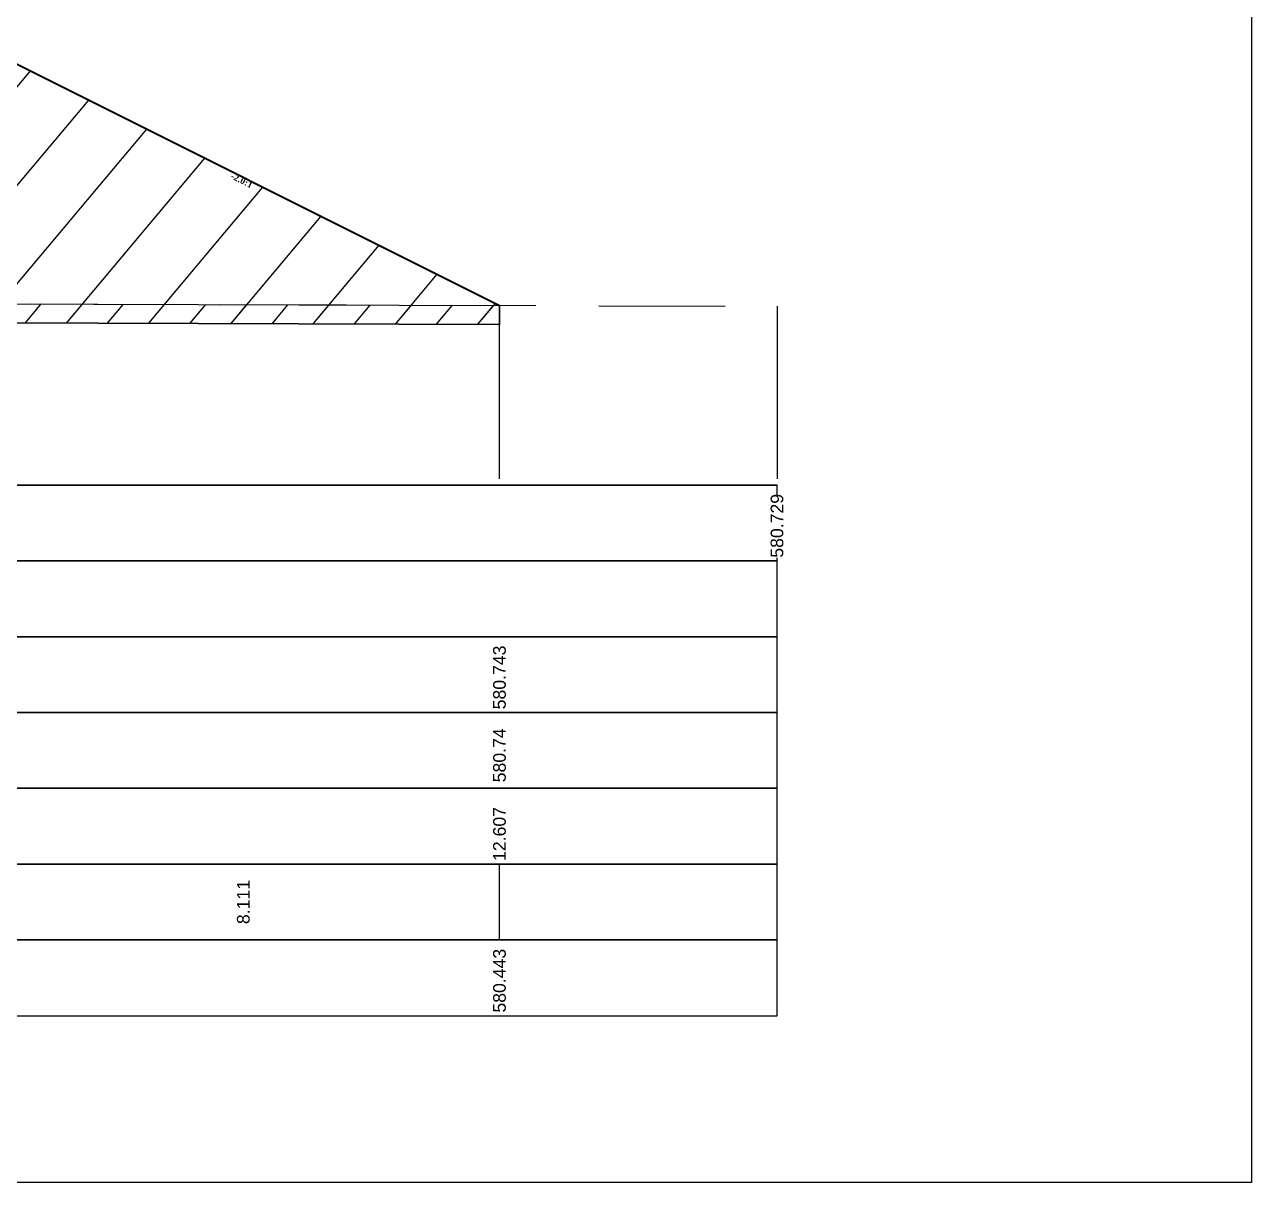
# Model space of a CAD drawing. Header units: millimetres. Extents: x 2762 to 3076, y 916 to 3305.
# Drawn here: x 2827.14 to 2846.56, y 2999.65 to 3017.97 of the extents above; entities that cross this region are included whole.
import ezdxf

# ---------------------------------------------------------------- set-up
doc = ezdxf.new("R2010")
doc.units = ezdxf.units.MM
doc.header["$LTSCALE"] = 2
doc.linetypes.add('CACHE', pattern=[9.525, 6.35, -3.175])
doc.linetypes.add('DASHED', pattern=[0.75, 0.5, -0.25])
doc.layers.add('C-ROAD-CORR', color=5, linetype='Continuous')
doc.layers.add('C-ROAD-SCTN', color=7, linetype='Continuous')
doc.styles.add('C3D_Etiquette', font='romans.shx')
doc.styles.add('C3D_Profil_Travers', font='romans.shx')

msp = doc.modelspace()

# ---------------------------------------------------------------- hatches: boundary and pattern name
at = {"linetype": 'Continuous', "lineweight": -3}
h = msp.add_hatch(dxfattribs=at)
h.set_pattern_fill('_U', color=3, angle=50, style=0, pattern_type=0)
h.set_pattern_definition([(50, (2807.0173, 3013.3636), (-0.766044, 0.642788), [])])
h.paths.add_polyline_path([(2807.017, 3013.364), (2807.246, 3013.593), (2808.746, 3013.653), (2816.158, 3017.358), (2824.155, 3017.678), (2826.551, 3017.582), (2834.662, 3013.527), (2834.662, 3013.227), (2824.236, 3013.26), (2822.171, 3013.276), (2820.429, 3013.283), (2808.734, 3013.353), (2808.734, 3013.353), (2808.479, 3013.354)])
h.paths.add_polyline_path([(2805.429, 3013.374), (2805.429, 3013.674), (2805.446, 3013.605), (2805.746, 3013.593), (2805.968, 3013.37)])
h = msp.add_hatch(dxfattribs=at)
h.set_pattern_fill('_U', color=150, scale=0.5, angle=50, style=0, pattern_type=0)
h.set_pattern_definition([(50, (2807.01727, 3013.3636), (-0.383022, 0.321394), [])])
h.paths.add_polyline_path([(2807.017, 3013.364), (2807.246, 3013.593), (2808.746, 3013.653), (2820.429, 3013.583), (2822.171, 3013.576), (2824.236, 3013.56), (2834.662, 3013.527), (2834.662, 3013.227), (2824.236, 3013.26), (2822.171, 3013.276), (2820.429, 3013.283), (2808.734, 3013.353), (2808.734, 3013.353), (2808.479, 3013.354)])
h.paths.add_polyline_path([(2805.429, 3013.674), (2808.479, 3013.654), (2808.746, 3013.653), (2807.246, 3013.593), (2807.017, 3013.364), (2805.968, 3013.37), (2805.746, 3013.593), (2805.446, 3013.605)])
h.paths.add_polyline_path([(2805.429, 3013.374), (2805.429, 3013.674), (2805.446, 3013.605), (2805.746, 3013.593), (2805.968, 3013.37)])

# ---------------------------------------------------------------- linework, layer by layer
at = {"color": 253, "linetype": 'Continuous', "lineweight": -3}
for p, q in [((2826.551, 3017.582), (2834.662, 3013.527)), ((2824.236, 3013.56), (2834.662, 3013.527)), ((2834.662, 3013.527), (2834.662, 3013.227)), ((2834.662, 3013.527), (2834.662, 3013.227)), ((2834.662, 3013.227), (2824.236, 3013.26)), ((2834.662, 3013.227), (2824.236, 3013.26))]:
    msp.add_line(p, q, dxfattribs=at)
at = {"color": 105, "linetype": 'DASHED', "lineweight": -3, "ltscale": 2}
msp.add_line((2824.236, 3013.56), (2839.055, 3013.513), dxfattribs=at)
at = {"color": 8, "linetype": 'CACHE', "lineweight": -3}
msp.add_line((2834.662, 3010.784), (2834.662, 3013.527), dxfattribs=at)
at = {"color": 98, "linetype": 'CACHE', "lineweight": -3}
msp.add_line((2839.055, 3013.513), (2839.055, 3010.784), dxfattribs=at)
at = {"color": 6, "linetype": 'Continuous', "lineweight": -3}
msp.add_line((2824.294, 3013.26), (2834.662, 3013.227), dxfattribs=at)
at = {"color": 7, "linetype": 'Continuous', "lineweight": -3}
for p, q in [((2805.054, 3010.684), (2839.056, 3010.684)), ((2834.662, 3003.484), (2834.662, 3004.684))]:
    msp.add_line(p, q, dxfattribs=at)
for points in [[(2805.054, 3009.484), (2839.056, 3009.484), (2839.056, 3010.684), (2805.054, 3010.684)], [(2805.054, 3008.284), (2839.056, 3008.284), (2839.056, 3009.484), (2805.054, 3009.484)], [(2805.054, 3007.084), (2839.056, 3007.084), (2839.056, 3008.284), (2805.054, 3008.284)], [(2805.054, 3005.884), (2839.056, 3005.884), (2839.056, 3007.084), (2805.054, 3007.084)], [(2805.054, 3004.684), (2839.056, 3004.684), (2839.056, 3005.884), (2805.054, 3005.884)], [(2805.054, 3003.484), (2839.056, 3003.484), (2839.056, 3004.684), (2805.054, 3004.684)], [(2805.054, 3002.284), (2839.056, 3002.284), (2839.056, 3003.484), (2805.054, 3003.484)]]:
    msp.add_3dface(points, dxfattribs=at)
at = {"layer": 'C-ROAD-CORR', "color": 1, "linetype": 'Continuous', "lineweight": 40}
msp.add_line((2826.551, 3017.582), (2834.662, 3013.527), dxfattribs=at)
at = {"layer": 'C-ROAD-SCTN', "color": 154, "linetype": 'Continuous', "lineweight": -3}
msp.add_line((2826.551, 3017.582), (2834.662, 3013.527), dxfattribs=at)
at = {"layer": 'C-ROAD-SCTN', "color": 1, "linetype": 'Continuous', "lineweight": -3}
msp.add_line((2826.551, 3017.582), (2834.662, 3013.527), dxfattribs=at)

# ---------------------------------------------------------------- texts
at = {"color": 7, "linetype": 'Continuous', "lineweight": -3, "insert": (2830.605, 3015.551), "char_height": 0.1, "width": 0.34598, "attachment_point": 2, "rotation": 333.4349, "style": 'C3D_Etiquette'}
msp.add_mtext('{\\fTimes New Roman|b1|i0|c0|p18;-2.0:1}', dxfattribs=at)
at = {"color": 7, "linetype": 'Continuous', "lineweight": -3, "char_height": 0.2, "rotation": 90, "style": 'C3D_Profil_Travers'}
for s, insert, attachment_point in [('{\\fArial|b0|i0|c0|p34;580.74}', (2834.662, 3005.979), 4), ('{\\fArial|b0|i0|c0|p34;8.111}', (2830.607, 3004.084), 5)]:
    msp.add_mtext(s, dxfattribs=dict(at, insert=insert, attachment_point=attachment_point))

# ---------------------------------------------------------------- next in the draw order: texts
at = {"color": 7, "linetype": 'Continuous', "lineweight": -3, "char_height": 0.2, "attachment_point": 4, "rotation": 90, "style": 'C3D_Profil_Travers', "bg_fill": 3, "box_fill_scale": 1.000375, "bg_fill_color": 256, "bg_fill_true_color": 13158600, "bg_fill_transparency": 0}
for s, insert, width in [('{\\fArial|b0|i0|c0|p34;580.729}', (2839.055, 3009.534), 0.99595), ('{\\fArial|b0|i0|c0|p34;580.743}', (2834.662, 3007.134), 0.99553), ('{\\fArial|b0|i0|c0|p34;\\C256;12.607}', (2834.662, 3004.734), 0.81957), ('{\\fArial|b0|i0|c0|p34;580.443}', (2834.662, 3002.334), 0.99553)]:
    msp.add_mtext(s, dxfattribs=dict(at, insert=insert, width=width))

# ---------------------------------------------------------------- next in the draw order: linework, layer by layer
msp.add_lwpolyline([(2797.565, 3029.145), (2846.565, 3029.145), (2846.565, 2999.645), (2797.565, 2999.645)], close=True)

doc.saveas('drawing.dxf')
